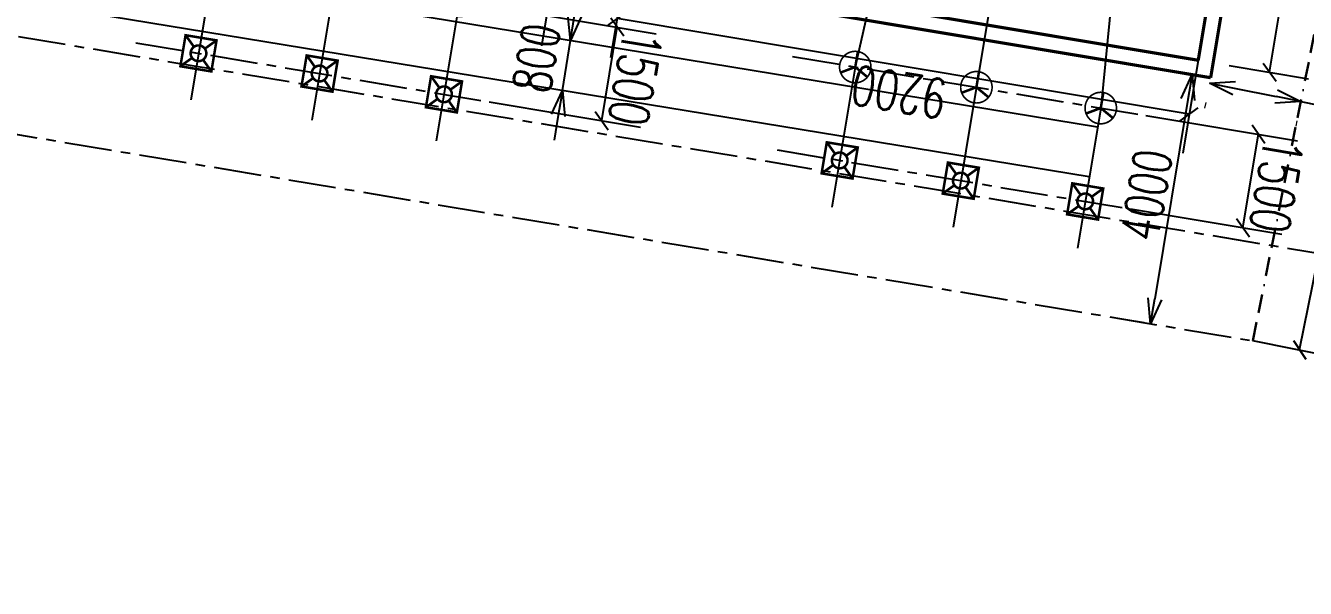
# Model space of a CAD drawing. Header units: millimetres. Extents: x 6239764 to 13047540, y 367704 to 979893.
# Drawn here: x 8164851 to 8185147, y 394037 to 402951 of the extents above; entities that cross this region are included whole.
import ezdxf

# ---------------------------------------------------------------- set-up
doc = ezdxf.new("R2010")
doc.units = ezdxf.units.MM
doc.header["$LTSCALE"] = 300
doc.linetypes.add('BORDERX2', pattern=[3.5, 1, -0.5, 1, -0.5, 0, -0.5])
doc.linetypes.add('CENTER', pattern=[2, 1.25, -0.25, 0.25, -0.25])
for name, color, linetype in [('SHB', 150, 'Continuous'), ('标注', 7, 'Continuous'), ('院图框', 7, 'Continuous')]:
    doc.layers.add(name, color=color, linetype=linetype)
doc.layers.add('SX', color=3, linetype='Continuous', lineweight=30)
doc.styles.get("Standard").update_dxf_attribs({"font": 'txt8.shx', "width": 0.7, "bigfont": 'hztxt_ii.shx'})
doc.dimstyles.new('STANDARD$0', dxfattribs={"dimscale": 200, "dimtxt": 3, "dimasz": 2, "dimexe": 2, "dimexo": 2, "dimgap": 0.5, "dimtad": 1, "dimdec": 0, "dimdsep": 46, "dimtxsty": 'Standard', "dimblk": 'OPEN30', "dimcen": 0, "dimclrd": 256, "dimclre": 256, "dimclrt": 256, "dimadec": 0, "dimazin": 0, "dimtfac": 1, "dimtdec": 0, "dimtmove": 0, "dimatfit": 3, "dimldrblk": 'OPEN30', "dimfxl": 2, "dimlwd": 25, "dimlwe": 15, "dimarcsym": 0})
doc.dimstyles.new('STANDARD2', dxfattribs={"dimscale": 250, "dimtxt": 2.5, "dimasz": 2, "dimexe": 2.5, "dimexo": 0, "dimgap": 0.62, "dimtad": 1, "dimdec": 0, "dimzin": 0, "dimdsep": 46, "dimtxsty": 'Standard', "dimblk": 'OBLIQUE', "dimcen": 0.09, "dimadec": 3, "dimazin": 0, "dimtfac": 1, "dimtdec": 0, "dimtofl": 0, "dimtmove": 2, "dimatfit": 3, "dimldrblk": 'OBLIQUE', "dimfxl": 1, "dimtolj": 1, "dimtzin": 0, "dimarcsym": 0})

# ---------------------------------------------------------------- blocks, each defined once
blk = doc.blocks.new('_OBLIQUE')
at = {"color": 0, "linetype": 'ByBlock'}
blk.add_line((-0.5, -0.5), (0.5, 0.5), dxfattribs=at)
blk = doc.blocks.new('*D1377')
at = {"color": 67, "lineweight": -2, "ltscale": 0.1, "transparency": 16777216}
for p, q in [((8188434, 418416), (8189794, 418141)), ((8185055, 397814), (8189181, 418265)), ((8184307, 397965), (8185667, 397690))]:
    blk.add_line(p, q, dxfattribs=at)
at = {"layer": 'Defpoints', "color": 0, "ltscale": 0.1, "transparency": 16777216}
for p in [(8188434, 418416, 13533), (8189181, 418265), (8184307, 397965, 13586)]:
    blk.add_point(p, dxfattribs=at)
at = {"color": 67, "lineweight": -2, "ltscale": 0.1, "transparency": 16777216, "xscale": 250, "yscale": 250, "zscale": 250}
for p, rotation in [((8189181, 418265), 78.59203351077663), ((8185055, 397814), 258.5920335107767)]:
    blk.add_blockref('_OBLIQUE', p, dxfattribs=dict(at, rotation=rotation))
at = {"color": 67, "lineweight": 13, "ltscale": 0.1, "transparency": 16777216, "insert": (8186714, 408121), "char_height": 625, "attachment_point": 5, "rotation": 78.592}
blk.add_mtext('\\A1;20863', dxfattribs=at)
blk = doc.blocks.new('*D111')
at = {"layer": 'Defpoints', "color": 0, "ltscale": 0.1, "transparency": 16777216}
for p in [(6142669, -12766), (6133469, -13632), (6142669, -14241)]:
    blk.add_point(p, dxfattribs=at)
at = {"layer": '标注', "color": 67, "lineweight": -2, "ltscale": 0.1, "transparency": 16777216}
for p, q in [((6133469, -13632), (6133469, -12141)), ((6142669, -14241), (6142669, -12141)), ((6133469, -12766), (6142669, -12766))]:
    blk.add_line(p, q, dxfattribs=at)
at = {"layer": '标注', "color": 67, "lineweight": -2, "ltscale": 0.1, "transparency": 16777216, "xscale": 250, "yscale": 250, "zscale": 250, "rotation": 180}
blk.add_blockref('_OBLIQUE', (6133469, -12766), dxfattribs=at)
at = {"layer": '标注', "color": 67, "lineweight": -2, "ltscale": 0.1, "transparency": 16777216, "xscale": 250, "yscale": 250, "zscale": 250}
blk.add_blockref('_OBLIQUE', (6142669, -12766), dxfattribs=at)
at = {"layer": '标注', "color": 67, "lineweight": 13, "ltscale": 0.1, "transparency": 16777216, "insert": (6138069, -12353), "char_height": 625, "attachment_point": 5}
blk.add_mtext('\\A1;9200', dxfattribs=at)
blk = doc.blocks.new('*D112')
at = {"layer": 'Defpoints', "color": 0, "ltscale": 0.1, "transparency": 16777216}
for p in [(6132969, -13632), (6132321, -17732), (6132797, -17732)]:
    blk.add_point(p, dxfattribs=at)
at = {"layer": '标注', "color": 67, "lineweight": -2, "ltscale": 0.1, "transparency": 16777216}
for p, q in [((6132969, -13632), (6131696, -13632)), ((6132321, -13632), (6132321, -17732)), ((6132797, -17732), (6131696, -17732))]:
    blk.add_line(p, q, dxfattribs=at)
at = {"layer": '标注', "color": 67, "lineweight": -2, "ltscale": 0.1, "transparency": 16777216, "xscale": 250, "yscale": 250, "zscale": 250}
for p, rotation in [((6132321, -13632), 90), ((6132321, -17732), 270)]:
    blk.add_blockref('_OBLIQUE', p, dxfattribs=dict(at, rotation=rotation))
at = {"layer": '标注', "color": 67, "lineweight": 13, "ltscale": 0.1, "transparency": 16777216, "insert": (6131907, -15879), "char_height": 625, "attachment_point": 5, "rotation": 90}
blk.add_mtext('\\A1;4100', dxfattribs=at)
blk = doc.blocks.new('*D113')
at = {"layer": 'Defpoints', "color": 0, "ltscale": 0.1, "transparency": 16777216}
for p in [(6134142, -11132), (6132333, -12632), (6134142, -12632)]:
    blk.add_point(p, dxfattribs=at)
at = {"layer": '标注', "color": 67, "lineweight": -2, "ltscale": 0.1, "transparency": 16777216}
for p, q in [((6134142, -11132), (6131708, -11132)), ((6132333, -11132), (6132333, -12632)), ((6134142, -12632), (6131708, -12632))]:
    blk.add_line(p, q, dxfattribs=at)
at = {"layer": '标注', "color": 67, "lineweight": -2, "ltscale": 0.1, "transparency": 16777216, "xscale": 250, "yscale": 250, "zscale": 250}
for p, rotation in [((6132333, -11132), 90), ((6132333, -12632), 270)]:
    blk.add_blockref('_OBLIQUE', p, dxfattribs=dict(at, rotation=rotation))
at = {"layer": '标注', "color": 67, "lineweight": 13, "ltscale": 0.1, "transparency": 16777216, "insert": (6131920, -11882), "char_height": 625, "attachment_point": 5, "rotation": 90}
blk.add_mtext('\\A1;1500', dxfattribs=at)
blk = doc.blocks.new('_Open30')
at = {"color": 0, "linetype": 'ByBlock', "lineweight": -2}
for p, q in [((-1, 0.268), (0, 0)), ((0, 0), (-1, -0.268)), ((0, 0), (-1, 0))]:
    blk.add_line(p, q, dxfattribs=at)
blk = doc.blocks.new('*D1390')
at = {"lineweight": 25, "ltscale": 0.1, "transparency": 16777216}
for p, q in [((8173558, 403109), (8173623, 403503)), ((8173363, 401925), (8173493, 402714)), ((8173299, 401530), (8173234, 401135))]:
    blk.add_line(p, q, dxfattribs=at)
at = {"lineweight": 15, "ltscale": 0.1, "transparency": 16777216}
for p, q in [((8173279, 402749), (8173888, 402649)), ((8173149, 401960), (8173758, 401860))]:
    blk.add_line(p, q, dxfattribs=at)
at = {"layer": 'Defpoints', "color": 0, "ltscale": 0.1, "transparency": 16777216}
for p in [(8172884, 402814), (8173493, 402714), (8172755, 402024)]:
    blk.add_point(p, dxfattribs=at)
at = {"lineweight": 25, "ltscale": 0.1, "transparency": 16777216, "xscale": 399.9999999999999, "yscale": 399.9999999999999, "zscale": 399.9999999999999}
for p, rotation in [((8173493, 402714), 260.6803540828071), ((8173363, 401925), 80.68035408280709)]:
    blk.add_blockref('_Open30', p, dxfattribs=dict(at, rotation=rotation))
at = {"ltscale": 0.1, "transparency": 16777216, "insert": (8172953, 402438), "char_height": 600, "attachment_point": 5, "rotation": 80.6804}
blk.add_mtext('800', dxfattribs=at)
blk = doc.blocks.new('*D1391')
at = {"lineweight": 15, "ltscale": 0.1, "transparency": 16777216}
for p, q in [((8183248, 402192), (8182955, 402241)), ((8182591, 398246), (8182298, 398295))]:
    blk.add_line(p, q, dxfattribs=at)
at = {"lineweight": 25, "ltscale": 0.1, "transparency": 16777216}
blk.add_line((8183284, 401780), (8182758, 398624), dxfattribs=at)
at = {"layer": 'Defpoints', "color": 0, "ltscale": 0.1, "transparency": 16777216}
for p in [(8183642, 402126, 13502), (8182692, 398229), (8182985, 398181, 13537)]:
    blk.add_point(p, dxfattribs=at)
at = {"lineweight": 25, "ltscale": 0.1, "transparency": 16777216, "xscale": 400, "yscale": 400, "zscale": 400}
for p, rotation in [((8183349, 402175), 80.54894347502021), ((8182692, 398229), 260.5489434750202)]:
    blk.add_blockref('_Open30', p, dxfattribs=dict(at, rotation=rotation))
at = {"ltscale": 0.1, "transparency": 16777216, "insert": (8182626, 400268), "char_height": 600, "attachment_point": 5, "rotation": 80.5489}
blk.add_mtext('4000', dxfattribs=at)
blk = doc.blocks.new('*D1392')
at = {"lineweight": 25, "ltscale": 0.1, "transparency": 16777216}
for p, q in [((8184019, 401960), (8184682, 401827)), ((8185074, 401748), (8187035, 401356))]:
    blk.add_line(p, q, dxfattribs=at)
at = {"lineweight": 15, "ltscale": 0.1, "transparency": 16777216}
for p, q in [((8183566, 401734), (8183549, 401646)), ((8185013, 401444), (8184996, 401356))]:
    blk.add_line(p, q, dxfattribs=at)
at = {"layer": 'Defpoints', "color": 0, "ltscale": 0.1, "transparency": 16777216}
for p in [(8183645, 402126, 13502), (8185074, 401748), (8185092, 401836, 13576)]:
    blk.add_point(p, dxfattribs=at)
at = {"lineweight": 25, "ltscale": 0.1, "transparency": 16777216, "xscale": 400, "yscale": 400, "zscale": 400}
for p, rotation in [((8183627, 402038), 168.6716019439793), ((8185074, 401748), 348.6716019439793)]:
    blk.add_blockref('_Open30', p, dxfattribs=dict(at, rotation=rotation))
at = {"ltscale": 0.1, "transparency": 16777216, "insert": (8186330, 401905), "char_height": 600, "attachment_point": 5, "rotation": 348.6716}
blk.add_mtext('1500', dxfattribs=at)
blk = doc.blocks.new('132主变')
at = {"ltscale": 0.1}
for p, q in [((6134869.1, -12631.7), (6134869.1, -10382)), ((6136869.1, -16704.8), (6136869.1, -10382)), ((6138816.4, -12631), (6138816.4, -10382)), ((6135159.1, -16951.7), (6134869.1, -12631.7)), ((6138579.1, -16951.7), (6138816.4, -12631.7))]:
    blk.add_line(p, q, dxfattribs=at)
at = {"layer": 'SHB', "const_width": 40}
for points in [[(6134781, -11043.5), (6134620.3, -10882)], [(6134620.3, -10882), (6134620.3, -11380.7), (6135118.4, -11380.7), (6135118.4, -10882), (6134620.3, -10882)], [(6134957.3, -11043.6), (6135118.4, -10882)], [(6136781, -11043.5), (6136620.3, -10882)], [(6136620.3, -10882), (6136620.3, -11380.7), (6137118.4, -11380.7), (6137118.4, -10882), (6136620.3, -10882)], [(6136957.3, -11043.6), (6137118.4, -10882)], [(6138728.3, -11043.5), (6138567.6, -10882)], [(6138567.6, -10882), (6138567.6, -11380.7), (6139065.7, -11380.7), (6139065.7, -10882), (6138567.6, -10882)], [(6138904.5, -11043.6), (6139065.7, -10882)], [(6134781, -11220.6), (6134620.3, -11382)], [(6134957.3, -11220.5), (6135118.4, -11382)], [(6136781, -11220.6), (6136620.3, -11382)], [(6136957.3, -11220.5), (6137118.4, -11382)], [(6138728.3, -11220.6), (6138567.6, -11382)], [(6138904.5, -11220.5), (6139065.7, -11382)], [(6134869.1, -12631.7), (6134653.1, -12506.3)], [(6134869.1, -12631.7), (6135085, -12506.3)], [(6136869.1, -12631.7), (6136653.1, -12506.3)], [(6136869.1, -12631.7), (6137085, -12506.3)], [(6138816.4, -12631.7), (6138600.4, -12506.3)], [(6138816.4, -12631.7), (6139032.3, -12506.3)], [(6134869.1, -12880.3), (6134869.1, -12631.7)], [(6136869.1, -12880.3), (6136869.1, -12631.7)], [(6138816.4, -12880.3), (6138816.4, -12631.7)]]:
    blk.add_lwpolyline(points, dxfattribs=at)
at = {"layer": 'SHB'}
for points, const_width in [([(6134869.1, -11007, -1), (6134869.1, -11256.3, -1)], 40), ([(6136869.1, -11007, -1), (6136869.1, -11256.3, -1)], 40), ([(6138816.4, -11007, -1), (6138816.4, -11256.3, -1)], 40), ([(6134869.1, -12381.7, -1), (6134869.1, -12880.3, -1)], 26.2), ([(6136869.1, -12381.7, -1), (6136869.1, -12880.3, -1)], 26.2), ([(6138816.4, -12381.7, -1), (6138816.4, -12880.3, -1)], 26.2)]:
    blk.add_lwpolyline(points, format="xyb", close=True, dxfattribs=dict(at, const_width=const_width))
at = {"layer": 'SX', "linetype": 'CENTER', "lineweight": -3, "ltscale": 2}
for p, q in [((6139824.1, -11131.7), (6134142.1, -11131.7)), ((6139824.1, -12631.7), (6134142.1, -12631.7))]:
    blk.add_line(p, q, dxfattribs=at)
at = {"layer": 'SX', "const_width": 50}
for points in [[(6133229.1, -13391.7), (6133229.1, -22071.7)], [(6142909.1, -13391.7), (6133229.1, -13391.7)], [(6133469.1, -13631.7), (6133469.1, -21831.7)], [(6133469.1, -13631.7), (6133469.1, -21831.7)], [(6142669.1, -13631.7), (6133469.1, -13631.7)], [(6133469.1, -21831.7), (6133469.1, -13631.7)], [(6133469.1, -21831.7), (6133469.1, -13631.7)]]:
    blk.add_lwpolyline(points, dxfattribs=at)
at = {"layer": '院图框'}
for points in [[(6134620.3, -10882), (6135118.4, -10882), (6135118.4, -11380.7), (6134620.3, -11380.7)], [(6136620.3, -10882), (6137118.4, -10882), (6137118.4, -11380.7), (6136620.3, -11380.7)], [(6138567.6, -10882), (6139065.7, -10882), (6139065.7, -11380.7), (6138567.6, -11380.7)]]:
    blk.add_lwpolyline(points, close=True, dxfattribs=at)
at = {"layer": '标注', "lineweight": 13, "ltscale": 0.1}
dim = blk.add_linear_dim(base=(6132332.8, -12631.7), p1=(6134142.1, -11131.7), p2=(6134142.1, -12631.7), angle=90, dimstyle='STANDARD2', override={"dimasz": 1, "dimgap": 0.4, "dimclrd": 67, "dimclre": 67, "dimclrt": 67}, dxfattribs=at)
dim.commit()
dim.dimension.update_dxf_attribs({"geometry": '*D113', "text_midpoint": (6131920.3, -11881.7)})
dim = blk.add_linear_dim(base=(6142669.1, -12765.9), p1=(6133469.1, -13631.7), p2=(6142669.1, -14241.4), dimstyle='STANDARD2', override={"dimasz": 1, "dimgap": 0.4, "dimclrd": 67, "dimclre": 67, "dimclrt": 67}, dxfattribs=at)
dim.commit()
dim.dimension.update_dxf_attribs({"geometry": '*D111', "text_midpoint": (6138069.1, -12353.4)})
dim = blk.add_linear_dim(base=(6132321.4, -17731.7), p1=(6132969.1, -13631.7), p2=(6132797.4, -17731.7), angle=90, dimstyle='STANDARD2', override={"dimasz": 1, "dimgap": 0.4, "dimclrd": 67, "dimclre": 67, "dimclrt": 67}, dxfattribs=at)
dim.commit()
dim.dimension.update_dxf_attribs({"geometry": '*D112', "text_midpoint": (6131906.8, -15879.5), "dimtype": 128})

msp = doc.modelspace()

# ---------------------------------------------------------------- linework, layer by layer
at = {"linetype": 'BORDERX2', "lineweight": 30, "extrusion": (-0.035423, 0.009735, 0.999325)}
msp.add_line((8184314.6, 397958.8, 13586.3), (8188416.8, 418421.6, 13532.4), dxfattribs=at)
at = {"linetype": 'CENTER', "lineweight": -3, "ltscale": 2, "extrusion": (-0.035423, 0.009735, 0.999325)}
msp.add_line((8106290.8, 410974.4, 10693.8), (8184314.6, 397958.8, 13586.3), dxfattribs=at)
at = {"linetype": 'CENTER', "lineweight": -3, "ltscale": 2, "extrusion": (0.457472, -0.028657, 0.888762)}
msp.add_line((8125677.8, 409282.2, 65449.5), (8195148.7, 397715.5, 29317.9), dxfattribs=at)
for p, q in [((8181851.4, 401342.3, -72.5), (8150807.2, 406437, -72.5)), ((8181719.8, 400553.3, -72.5), (8149886.9, 405777.3, -72.5))]:
    msp.add_line(p, q)

# ---------------------------------------------------------------- block references
at = {"rotation": 170.529000035935}
for p in [(14220898.9, -618599.8, 13501.8), (14231068.3, -620296.3, 13501.8)]:
    msp.add_blockref('132主变', p, dxfattribs=at)

# ---------------------------------------------------------------- dimensions: what is measured, and where the dimension line sits
at = {"lineweight": 13, "ltscale": 0.1}
dim = msp.add_aligned_dim(p1=(8184307.2, 397964.6, 13586), p2=(8188433.8, 418415.7, 13533), distance=-762.5, dimstyle='STANDARD2', override={"dimasz": 1, "dimgap": 0.4, "dimclrd": 67, "dimclre": 67, "dimclrt": 67}, dxfattribs=at)
dim.commit()
dim.dimension.update_dxf_attribs({"geometry": '*D1377', "text_midpoint": (8186713.6, 408120.9)})
at = {"ltscale": 0.1}
dim = msp.add_linear_dim(base=(8173493, 402714, -72.5), p1=(8172754.8, 402024.5, -72.5), p2=(8172884.3, 402813.9, -72.5), angle=80.68035, dimstyle='STANDARD$0', override={"dimtmove": 2}, dxfattribs=at)
dim.commit()
dim.dimension.update_dxf_attribs({"geometry": '*D1390', "text_midpoint": (8172953, 402438.1, -72.5), "dimtype": 161})
dim = msp.add_aligned_dim(p1=(8183644.8, 402125.8, 13501.8), p2=(8185091.9, 401835.9, 13576.1), distance=-89.2, text='1500', dimstyle='STANDARD$0', dxfattribs=at)
dim.commit()
dim.dimension.update_dxf_attribs({"geometry": '*D1392', "text_midpoint": (8186329.5, 401904.9)})
dim = msp.add_aligned_dim(p1=(8183642.2, 402126.2, 13501.8), p2=(8182985.3, 398180.5, 13537), distance=-296.9, dimstyle='STANDARD$0', dxfattribs=at)
dim.commit()
dim.dimension.update_dxf_attribs({"geometry": '*D1391', "text_midpoint": (8182626.3, 400267.8)})

doc.saveas('drawing.dxf')
